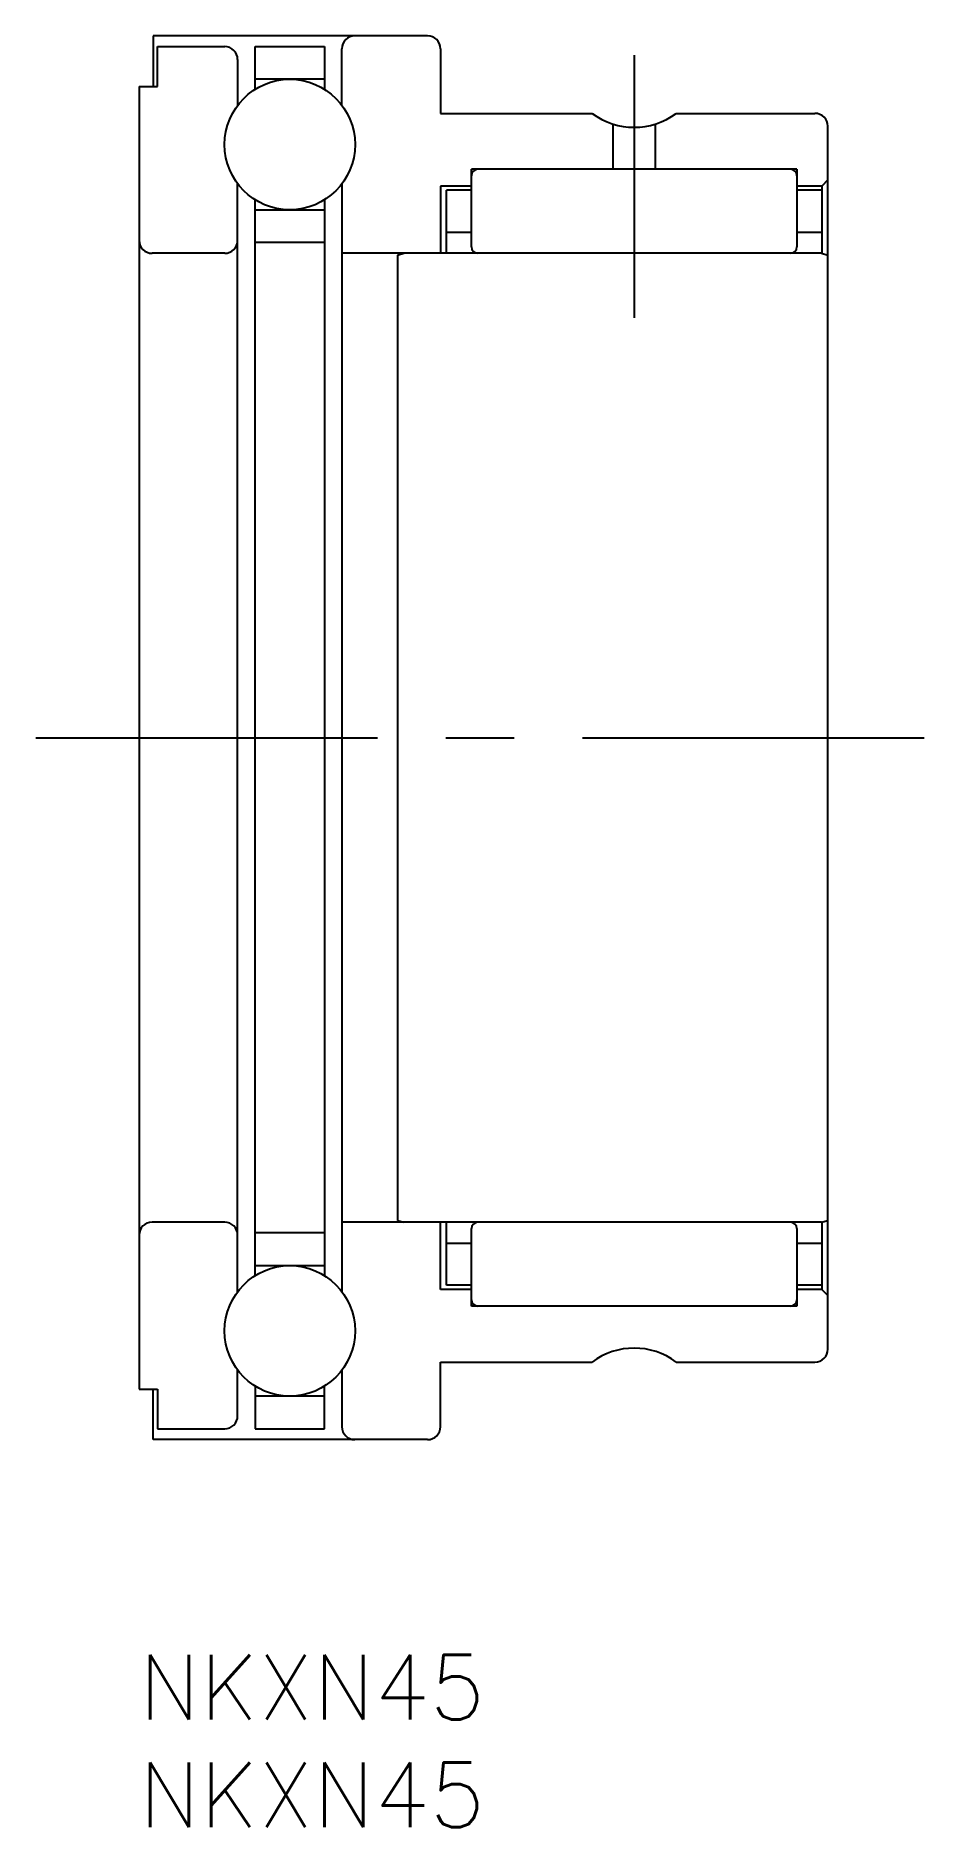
# Model space of a CAD drawing. Extents: x -4.8 to 36.8, y -8 to 75.2.
import ezdxf

# ---------------------------------------------------------------- set-up
doc = ezdxf.new("R2010")
doc.units = 0
doc.header["$LTSCALE"] = 0.5
doc.linetypes.add('CENTER', pattern=[50.8, 31.75, -6.35, 6.35, -6.35])
for name, color, linetype in [('MSM_CENTER', 1, 'CENTER'), ('MSM_CONTINUOUS', 7, 'CONTINUOUS'), ('MSM_PART_NUMBER', 7, 'CONTINUOUS')]:
    doc.layers.add(name, color=color, linetype=linetype)
doc.styles.get("Standard").update_dxf_attribs({"font": 'txt.shx', "height": 3, "bigfont": 'bigfont.shx'})

msp = doc.modelspace()

# ---------------------------------------------------------------- linework, layer by layer
at = {"layer": 'MSM_CENTER'}
for p, q in [((23, 74.299951), (23, 62.1)), ((-4.8, 42.6), (36.8, 42.6))]:
    msp.add_line(p, q, dxfattribs=at)
at = {"layer": 'MSM_CONTINUOUS'}
for p, q in [((13.4, 75.2), (0.65, 75.2)), ((0.65, 75.2), (0.65, 72.85)), ((0.85, 72.85), (0.85, 74.7)), ((0.85, 74.7), (3.976, 74.7)), ((4.576, 74.1), (4.576, 71.966411)), ((5.384, 72.71307), (5.384, 74.7)), ((5.388495, 74.7), (5.384, 74.695505)), ((5.384, 74.7), (8.616, 74.7)), ((8.616, 74.7), (8.616, 72.71307)), ((9.424, 71.966407), (9.424, 74.6)), ((14, 74.6), (14, 71.6)), ((0, 72.85), (0, 12.35)), ((0, 72.85), (0.85, 72.85)), ((8.616, 73.18), (5.384, 73.18)), ((14, 71.6), (21.051334, 71.6)), ((24.948666, 71.6), (31.4, 71.6)), ((22.0255, 69), (22.0255, 71.099734)), ((23.9745, 71.099734), (23.9745, 69)), ((32, 14.2), (32, 71)), ((4.576, 16.866387), (4.576, 68.334302)), ((9.424, 68.334305), (9.424, 16.866383)), ((15.44, 65.4), (15.44, 69)), ((30.56, 69), (15.44, 69)), ((30.56, 69), (30.56, 65.4)), ((32, 68.508), (31.712, 68.22)), ((5.384, 17.61307), (5.384, 67.58693)), ((8.616, 67.58693), (8.616, 17.61307)), ((15.44, 68.22), (14, 68.22)), ((14, 68.22), (14, 65.1)), ((15.44, 68.025), (14.288, 68.025)), ((14.288, 65.1), (14.288, 68.025)), ((31.712, 68.22), (30.56, 68.22)), ((30.594622, 68.025), (30.56, 67.990378)), ((31.712, 68.025), (30.56, 68.025)), ((31.712, 68.22), (31.712, 65.1)), ((5.384, 67.12), (8.616, 67.12)), ((14.288, 66.075), (15.44, 66.075)), ((30.56, 66.075), (31.712, 66.075)), ((3.976, 65.1), (0.6, 65.1)), ((8.616, 65.6), (5.384, 65.6)), ((8.616, 65.607937), (8.608063, 65.6)), ((31.7, 65.1), (9.424, 65.1)), ((12, 65.0196), (12.3, 65.1)), ((12, 65.0196), (12, 20.1804)), ((31.7, 65.1), (32, 65.0196)), ((3.976, 20.1), (0.6, 20.1)), ((31.7, 20.1), (9.424, 20.1)), ((12, 20.1804), (12.3, 20.1)), ((14, 16.98), (14, 20.1)), ((14.288, 17.175), (14.288, 20.1)), ((31.7, 20.1), (32, 20.1804)), ((31.712, 20.1), (31.712, 16.98)), ((5.388495, 19.6), (5.384, 19.595505)), ((8.616, 19.6), (5.384, 19.6)), ((15.44, 16.2), (15.44, 19.8)), ((30.56, 19.8), (30.56, 16.2)), ((14.288, 19.125), (15.44, 19.125)), ((30.594622, 19.125), (30.56, 19.090378)), ((30.56, 19.125), (31.712, 19.125)), ((5.384, 18.08), (8.616, 18.08)), ((15.44, 16.98), (14, 16.98)), ((15.44, 17.175), (14.288, 17.175)), ((31.712, 17.175), (30.56, 17.175)), ((31.712, 16.98), (30.56, 16.98)), ((32, 16.692), (31.712, 16.98)), ((30.56, 16.2), (15.44, 16.2)), ((14, 10.6), (14, 13.6)), ((14, 13.6), (21.051334, 13.6)), ((24.948666, 13.6), (31.4, 13.6)), ((4.576, 11.1), (4.576, 13.234278)), ((5.384, 12.48693), (5.384, 10.5)), ((8.616, 10.5), (8.616, 12.48693)), ((9.424, 13.234281), (9.424, 10.6)), ((0, 12.35), (0.85, 12.35)), ((0.65, 10), (0.65, 12.35)), ((0.85, 12.35), (0.85, 10.5)), ((8.616, 12.02), (5.384, 12.02)), ((13.4, 10), (0.65, 10)), ((0.85, 10.5), (3.976, 10.5)), ((5.384, 10.5), (8.616, 10.5)), ((8.616, 10.507937), (8.608063, 10.5))]:
    msp.add_line(p, q, dxfattribs=at)
for centre in [(7, 70.15), (7, 15.05)]:
    msp.add_circle(centre, 3.03, dxfattribs=at)
for centre, radius, start, end in [((10.024, 74.6), 0.6, 90, 180), ((13.4, 74.6), 0.6, 0, 90), ((3.976, 74.1), 0.6, 0, 90), ((23, 74.196), 3.246, 233.10657387, 306.89342613), ((31.4, 71), 0.6, 0, 90), ((15.74, 68.7), 0.3, 90, 180), ((30.26, 68.7), 0.3, 0, 90), ((0.6, 65.7), 0.6, 180, 270), ((3.976, 65.7), 0.6, 270, 0), ((15.74, 65.4), 0.3, 180, 270), ((30.26, 65.4), 0.3, 270, 0), ((0.6, 19.5), 0.6, 90, 180), ((3.976, 19.5), 0.6, 0, 90), ((15.74, 19.8), 0.3, 90, 180), ((30.26, 19.8), 0.3, 0, 90), ((15.74, 16.5), 0.3, 180, 270), ((30.26, 16.5), 0.3, 270, 0), ((23, 11.004), 3.246, 53.106574, 126.893426), ((31.4, 14.2), 0.6, 270, 0), ((3.976, 11.1), 0.6, 270, 0), ((10.024, 10.6), 0.6, 180, 270), ((13.4, 10.6), 0.6, 270, 0)]:
    msp.add_arc(centre, radius, start, end, dxfattribs=at)

# ---------------------------------------------------------------- texts
at = {"layer": 'MSM_PART_NUMBER'}
for p in [(0, -3), (0, -8)]:
    msp.add_text('NKXN45', height=3, dxfattribs=at).set_placement(p)

doc.saveas('drawing.dxf')
